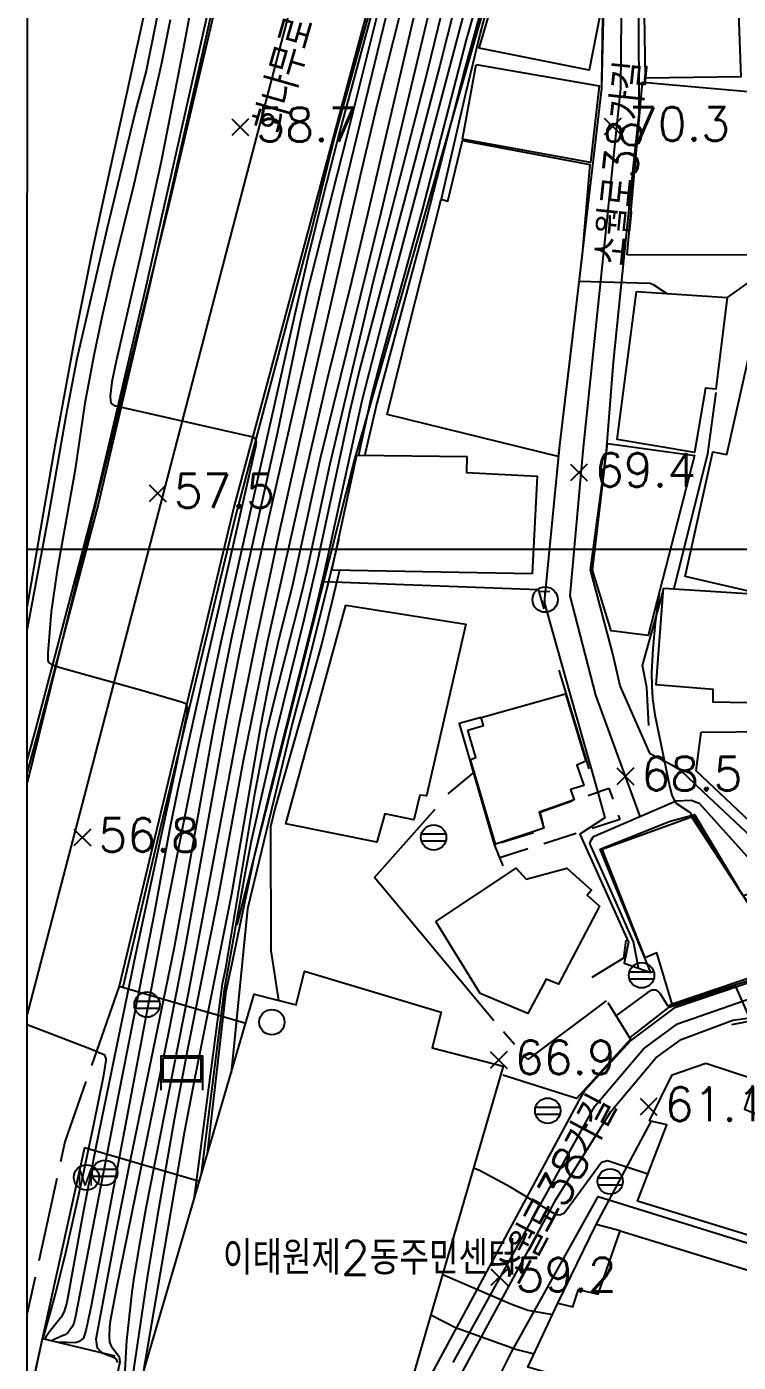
# Model space of a CAD drawing. Extents: x 199116 to 199565, y 548943 to 549516.
# Drawn here: x 199116.2 to 199158.4, y 549151.8 to 549231 of the extents above; entities that cross this region are included whole.
import ezdxf
from ezdxf.enums import TextEntityAlignment as Align

# ---------------------------------------------------------------- set-up
doc = ezdxf.new("R2010")
doc.units = 0
doc.header["$MEASUREMENT"] = 0
for name, pattern in [('ANYANG1', [11.5, 6, -1, 1, -1.5, 1, -1]), ('ANYANG2', [6, 5, -1]), ('ANYANG3', [3, 2, -1])]:
    doc.linetypes.add(name, pattern=pattern)
for name, color, linetype in [('A0013114', 1, 'CONTINUOUS'), ('A0013118', 1, 'CONTINUOUS'), ('A0023210', 7, 'CONTINUOUS'), ('A0033324', 1, 'ANYANG2'), ('B0014112', 7, 'CONTINUOUS'), ('B0014116', 7, 'ANYANG3'), ('B0014218', 7, 'CONTINUOUS'), ('B0024121', 7, 'CONTINUOUS'), ('B0024126', 7, 'ANYANG1'), ('C0226232', 7, 'CONTINUOUS'), ('C0236241', 7, 'CONTINUOUS'), ('C0403366', 7, 'CONTINUOUS'), ('C0513369', 1, 'CONTINUOUS'), ('F0017111', 30, 'CONTINUOUS'), ('F0017114', 7, 'CONTINUOUS'), ('F0027132', 7, 'CONTINUOUS'), ('F0027217', 7, 'CONTINUOUS'), ('F0047224', 7, 'CONTINUOUS'), ('H0017334', 7, 'CONTINUOUS'), ('H0037335', 7, 'CONTINUOUS'), ('H0049111', 7, 'CONTINUOUS'), ('H0049140', 7, 'CONTINUOUS')]:
    doc.layers.add(name, color=color, linetype=linetype)
doc.styles.add('GHS', font='ROMANS', dxfattribs={"bigfont": 'NGSW.shx'})
doc.styles.add('HIST', font='romans.shx', dxfattribs={"bigfont": 'ngsw.shx'})

# ---------------------------------------------------------------- blocks, each defined once
blk = doc.blocks.new('F0027217')
at = {"layer": 'F0027217'}
for points in [[(0.5, 0.5), (-0.5, -0.5)], [(-0.5, 0.5), (0.5, -0.5)]]:
    blk.add_lwpolyline(points, dxfattribs=at)
blk = doc.blocks.new('C0513369')
at = {"layer": 'C0513369'}
blk.add_circle((0, 0), 0.75, dxfattribs=at)
at = {"layer": 'C0513369', "style": 'GHS'}
blk.add_text('M', height=1, dxfattribs=at).set_placement((-0.582, -0.477))
blk = doc.blocks.new('C0226232')
at = {"layer": 'C0226232'}
for points in [[(-0.72, 0.211), (0.72, 0.211)], [(-0.722, -0.202), (0.722, -0.202)]]:
    blk.add_lwpolyline(points, dxfattribs=at)
blk.add_circle((0, 0), 0.75, dxfattribs=at)
blk = doc.blocks.new('C0403366')
at = {"layer": 'C0403366'}
for points in [[(1.209, -1.217), (1.209, 0.783), (-1.291, 0.783), (-1.291, -1.217)], [(1.111, 0.683), (-1.174, 0.683)], [(-1.174, 0.683), (-1.174, -0.617)], [(1.111, -0.618), (1.111, 0.683)], [(-1.291, -0.717), (1.209, -0.718)], [(-1.174, -0.617), (1.111, -0.618)]]:
    blk.add_lwpolyline(points, dxfattribs=at)
blk = doc.blocks.new('B0014218')
at = {"layer": 'B0014218'}
blk.add_circle((0, 0), 0.75, dxfattribs=at)
blk = doc.blocks.new('C0236241')
at = {"layer": 'C0236241'}
blk.add_circle((0, 0), 0.75, dxfattribs=at)
at = {"layer": 'C0236241', "style": 'GHS'}
blk.add_text('T', height=1, dxfattribs=at).set_placement((-0.362, -0.524))

msp = doc.modelspace()

# ---------------------------------------------------------------- linework, layer by layer
at = {"layer": 'A0013114', "flags": 128}
for points in [[(199116.259, 549300.738), (199123.548, 549294.207), (199141.546, 549278.478), (199142.86, 549276.837), (199143.439, 549274.279), (199143.629, 549271.181), (199143.612, 549268.706), (199143.557, 549266.677), (199143.427, 549264.823), (199143.209, 549263.185), (199142.728, 549260.401), (199137.978, 549237.879), (199128.513, 549202.556), (199121.704, 549174.095)], [(199116.258, 549291.243), (199123.51, 549281.56), (199126.571, 549277.33), (199130.56, 549270.81), (199133.34, 549262.7), (199133.09, 549256.8), (199131.55, 549249.89), (199129.258, 549240.105), (199124.66, 549220.48), (199120.75, 549204.488), (199117.99, 549193.2), (199116.246, 549186.145)], [(199176.99, 549149.04), (199177.5, 549154.17), (199175.48, 549169.36), (199168.724, 549172.108), (199163.46, 549174.25), (199163.88, 549175.12), (199161.334, 549180.858), (199156.29, 549185.61), (199154.95, 549186.9), (199154.47, 549187.16), (199153.15, 549187.86), (199151.376, 549191.884), (199150.94, 549193.78), (199149.62, 549198.77), (199150.56, 549205.8), (199150.978, 549211.079), (199152.16, 549222.72), (199152.5, 549225.8), (199152.45, 549238.31)], [(199150.513, 549237.958), (199150.269, 549227.295), (199148.403, 549211.439), (199147.78, 549206.15), (199146.86, 549196.85), (199148.452, 549191.215), (199150.026, 549185.643), (199150.47, 549184.07), (199148.98, 549183.1), (199151.87, 549176.7), (199151.61, 549175.44), (199153.183, 549174.906), (199150.189, 549182.206), (199154.28, 549183.85), (199155.78, 549184.26), (199158.37, 549179.89), (199160.319, 549176.989), (199161.147, 549175.01), (199154.539, 549172.783), (199152.018, 549170.893), (199149.258, 549167.89), (199148.916, 549167.314), (199139.233, 549149.311)], [(199119.636, 549164.515), (199116.242, 549149.122)]]:
    msp.add_lwpolyline(points, dxfattribs=at)
msp.add_lwpolyline([(199158.036, 549172.061), (199160.172, 549172.375), (199167.477, 549169.38), (199173.907, 549166.629), (199173.64, 549150.31), (199174.18, 549148.22), (199174.58, 549145.95), (199174.07, 549137.23), (199173.83, 549136.61), (199173.6, 549136.26), (199159.66, 549135.75), (199148.05, 549134.66), (199142.84, 549134.41), (199137.8, 549134.31), (199137.406, 549134.328), (199137.718, 549140.724), (199139.889, 549147.299), (199147.571, 549161.454), (199150.826, 549166.648), (199153.473, 549169.834), (199154.987, 549170.92)], close=True, dxfattribs=at)
at = {"layer": 'A0013118', "flags": 128}
for points in [[(199121.704, 549174.095), (199129.194, 549171.902)], [(199119.636, 549164.515), (199126.447, 549162.521)]]:
    msp.add_lwpolyline(points, dxfattribs=at)
at = {"layer": 'A0023210', "flags": 128}
for points in [[(199116.26, 549312.726), (199117.001, 549311.82), (199118.13, 549310.44), (199123.632, 549304.001), (199127.102, 549300.909), (199133.814, 549297.933), (199142.239, 549294.197), (199154.637, 549285.669), (199155.396, 549284.173), (199155.628, 549278.244), (199149.328, 549252.172), (199149.454, 549250.016), (199149.8, 549247.958), (199151.482, 549237.962), (199151.382, 549227.3), (199149.174, 549206.018), (199148.385, 549197.233), (199149.9, 549191.34), (199152.538, 549184.14)], [(199116.258, 549295.463), (199118.204, 549294.207), (199128.774, 549283.01), (199133.868, 549277.501), (199138.61, 549272.409), (199139.215, 549270.212), (199137.619, 549256.204), (199132.429, 549234.416), (199128.134, 549217.967), (199120.621, 549189.197), (199116.24, 549172.42)], [(199152.45, 549175.19), (199152.15, 549176.71), (199150.828, 549179.713), (199149.58, 549182.55), (199149.652, 549182.733), (199149.796, 549182.964), (199152.538, 549184.14), (199154.694, 549185.075), (199155.572, 549185.104), (199156.04, 549184.94), (199159.94, 549180.602), (199161.535, 549177.476), (199162.25, 549175.284), (199162.025, 549173.018)], [(199141.475, 549151.772), (199149.871, 549166.981), (199152.746, 549170.364), (199154.763, 549171.851), (199159.592, 549173.536), (199162.025, 549173.018), (199163.061, 549172.798), (199169.115, 549170.298), (199174.694, 549167.994), (199175.57, 549152.24), (199175.585, 549148.63)]]:
    msp.add_lwpolyline(points, dxfattribs=at)
at = {"layer": 'A0033324', "flags": 128}
msp.add_lwpolyline([(199121.704, 549174.095), (199119.897, 549168.914), (199118.482, 549164.853), (199117.284, 549159.422), (199116.243, 549154.698)], dxfattribs=at)
at = {"layer": 'B0014112', "flags": 128}
for points in [[(199152.86, 549227.91), (199152.68, 549240.57), (199159.04, 549240.68), (199159.11, 549237.04), (199156.12, 549236.93), (199156.13, 549232.24), (199158.35, 549232.3), (199158.51, 549227.99), (199152.86, 549227.91)], [(199146.11, 549240.22), (199149.44, 549239.36), (199148.93, 549237.56), (199149.36, 549237.36), (199147.96, 549232.2), (199150.17, 549231.61), (199149.53, 549228.39), (199143.02, 549229.69), (199146.11, 549240.22)], [(199142.84, 549228.72), (199150.13, 549227.46), (199149.62, 549222.92), (199142.03, 549224.3), (199142.84, 549228.72)], [(199151.78, 549217.43), (199152.7, 549227.68), (199160.72, 549226.97), (199160.08, 549217.91), (199159.46, 549218.02), (199159.44, 549217.41), (199151.78, 549217.43)], [(199149.58, 549222.79), (199149.11, 549217.48), (199147.7, 549205.49), (199137.56, 549207.97), (199138.89, 549213.33), (199140.77, 549220.74), (199141.17, 549220.63), (199142.03, 549224.21), (199149.58, 549222.79)], [(199152.33, 549215.27), (199157.71, 549214.92), (199157.03, 549209.47), (199156.43, 549209.53), (199155.78, 549205.73), (199151.19, 549206.5), (199152.33, 549215.27)], [(199159.26, 549212.63), (199163.46, 549211.5), (199164.29, 549211.77), (199166.45, 549207.34), (199164.23, 549197.07), (199159.92, 549197.92), (199159.75, 549197.32), (199155.22, 549198.38), (199156.86, 549205.77), (199157.68, 549205.61), (199159.26, 549212.63)], [(199150.617, 549206.256), (199155.77, 549205.54), (199153.03, 549194.87), (199150.83, 549195.15), (199149.74, 549198.74), (199150.617, 549206.256)], [(199142.34, 549189.27), (199143.28, 549189.53), (199143.13, 549190.02), (199148.13, 549191.42), (199149.33, 549187.42), (199148.81, 549187.18), (199149.21, 549185.99), (199148.43, 549185.75), (199148.65, 549185.14), (199146.57, 549184.41), (199146.85, 549183.45), (199143.99, 549182.51), (199142.51, 549187.53), (199142.82, 549187.65), (199142.34, 549189.27)], [(199156.16, 549189.15), (199164.41, 549189.22), (199163.992, 549182.58), (199160.45, 549182.53), (199155.88, 549186.86), (199156.16, 549189.15)], [(199156.45, 549169.53), (199159.33, 549168.57), (199158.73, 549166.79), (199161.7, 549165.59), (199159.39, 549159.19), (199152.39, 549161.35), (199154.14, 549165.87), (199153.1, 549166.11), (199154.44, 549168.82), (199156.45, 549169.53)], [(199151.36, 549159.58), (199163.11, 549155.97), (199161.62, 549150.9), (199161.08, 549151.06), (199159.82, 549147.89), (199151.12, 549150.61), (199151.01, 549150.03), (199145.9, 549151.51), (199147.68, 549155.29), (199148.57, 549155.08), (199148.91, 549156.11), (199150.07, 549155.82), (199151.36, 549159.58)]]:
    msp.add_lwpolyline(points, dxfattribs=at)
for points in [[(199146.163, 549198.536), (199134.298, 549198.754), (199135.772, 549205.571), (199142.279, 549205.489), (199142.267, 549204.533), (199146.457, 549204.328)], [(199153.931, 549197.682), (199164.118, 549197.035), (199163.934, 549190.779), (199156.871, 549190.924), (199156.872, 549191.68), (199153.502, 549191.943)], [(199135.12, 549196.67), (199142.22, 549195.55), (199139.9, 549185.36), (199139.504, 549185.415), (199139.146, 549183.95), (199137.438, 549184.301), (199136.95, 549182.62), (199131.57, 549183.71)], [(199154.442, 549173.025), (199153.549, 549176.065), (199152.853, 549175.76), (199150.304, 549182.201), (199155.586, 549184.127), (199160.253, 549176.997), (199160.92, 549175.206)], [(199140.449, 549177.929), (199145.214, 549181.089), (199145.797, 549180.42), (199148.202, 549181.087), (199149.68, 549179.783), (199149.406, 549179.471), (199150.141, 549178.823), (199147.722, 549174.198), (199146.995, 549174.494), (199145.898, 549172.463), (199143.077, 549173.652)], [(199135.068, 549137.086), (199120.291, 549141.498), (199129.693, 549173.607), (199132.182, 549172.983), (199132.681, 549174.971), (199140.771, 549172.544), (199140.227, 549170.43), (199144.448, 549169.345)]]:
    msp.add_lwpolyline(points, close=True, dxfattribs=at)
at = {"layer": 'B0014116', "flags": 128}
msp.add_lwpolyline([(199146.635, 549184.407), (199150.703, 549185.823), (199151.349, 549183.957), (199144.237, 549181.686), (199143.934, 549182.468), (199146.88, 549183.401)], close=True, dxfattribs=at)
at = {"layer": 'B0024121', "flags": 128}
for points in [[(199132.41, 549263.01), (199132.45, 549262.78), (199132.43, 549260.73), (199132.23, 549257.02), (199131.99, 549254.81), (199131.08, 549250.68), (199129.54, 549243.4), (199126.64, 549230.45), (199123.24, 549215.37), (199120.26, 549202.68), (199116.73, 549189.32), (199116.246, 549187.517)], [(199148.43, 549243.88), (199150.464, 549237.952), (199150.387, 549234.315), (199150.322, 549231.565), (199150.27, 549227.6)], [(199161.61, 549217.69), (199157.71, 549214.91)], [(199157.04, 549209.28), (199156.55, 549205.65), (199154.546, 549197.643)], [(199133.818, 549198.076), (199146.51, 549197.6), (199146.85, 549196.46)], [(199153.065, 549189.535), (199152.94, 549191.79), (199152.7, 549193.09), (199153.916, 549197.483)], [(199147.74, 549192.82), (199149.51, 549186.97)], [(199143.13, 549190.02), (199141.83, 549189.66), (199143.91, 549182.49), (199144.41, 549181.21)], [(199141.189, 549185.495), (199142.68, 549186.729)], [(199143.893, 549172.038), (199136.826, 549180.53), (199140.413, 549184.573)], [(199151.7, 549176.82), (199151.56, 549175.75), (199149.7, 549174.59)], [(199157.99, 549171.807), (199160.111, 549172.231), (199173.761, 549166.565), (199173.707, 549155.396)], [(199151.36, 549159.58), (199149.95, 549159.95), (199153.2, 549166.07)], [(199142.48, 549147.48), (199144.93, 549152.39), (199150.069, 549161.622), (199160.361, 549158.411), (199163.466, 549156.577), (199172.859, 549150.637)], [(199147.68, 549155.29), (199149.95, 549159.95)], [(199116.242, 549148.895), (199117.15, 549153.2), (199121.431, 549152.173)]]:
    msp.add_lwpolyline(points, dxfattribs=at)
at = {"layer": 'B0024126', "flags": 128}
msp.add_lwpolyline([(199150.542, 549173.221), (199145.892, 549169.729), (199143.893, 549172.038)], dxfattribs=at)
at = {"layer": 'F0017111', "flags": 128}
for points, elevation in [([(199152.951, 549253.745), (199152.03, 549250.9), (199151.63, 549249.44), (199151.52, 549249.17), (199151.42, 549249.03), (199151.05, 549248.69), (199150.89, 549248.59), (199150.58, 549248.46), (199150.21, 549248.37), (199149.58, 549248.29), (199147.91, 549248.16), (199147.5, 549248.09), (199147.4, 549247.97), (199147.28, 549247.66), (199147.1, 549247.04), (199146.524, 549244.63), (199146.29, 549243.65), (199145.72, 549241.44), (199142.16, 549228.47), (199139.87, 549219.52), (199136.96, 549208.65), (199136.27, 549205.69), (199136.244, 549205.565)], 69), ([(199145.122, 549252.645), (199144.3, 549249.58), (199144.34, 549249.45), (199146.52, 549248.27), (199146.81, 549248.14), (199147.04, 549248.02), (199147.06, 549247.8), (199146.91, 549246.85), (199146.67, 549245.85), (199146.602, 549245.61), (199146.324, 549244.622), (199146.27, 549244.43), (199145.24, 549240.89), (199144.28, 549237.37), (199142.24, 549230.19), (199139.67, 549220.17), (199137.22, 549211.29), (199136.67, 549209.18), (199135.861, 549205.57)], 68), ([(199126.928, 549164.162), (199128.04, 549173.793), (199128.42, 549175.62), (199129.74, 549181.89), (199130.75, 549186.12), (199133.16, 549195.7), (199133.85, 549198.63), (199136.09, 549208.81), (199137.29, 549213.5), (199143.45, 549236.79), (199144.42, 549240.61), (199145.381, 549244.774), (199145.603, 549245.77), (199145.72, 549246.4), (199145.74, 549246.72), (199145.66, 549247.16), (199145.48, 549247.65), (199145.39, 549247.8), (199144.24, 549249.45), (199144.24, 549249.557)], 67), ([(199144.078, 549248.99), (199144.3, 549247.84), (199144.41, 549246.48), (199144.427, 549245.959), (199144.46, 549244.922), (199144.43, 549244.37), (199144.27, 549243.47), (199142.95, 549237.76), (199141.9, 549233.45), (199140.69, 549228.66), (199139.29, 549223.31), (199135.95, 549210.71), (199135.35, 549208.2), (199133.43, 549199.2), (199132.66, 549195.89), (199130.96, 549189), (199129.51, 549182.68), (199129.15, 549180.83), (199127.92, 549173.86), (199126.533, 549162.814)], 66), ([(199141.842, 549246.852), (199141.83, 549246.77), (199141.46, 549244.82), (199139.67, 549237.19), (199138.9, 549233.98), (199136.96, 549226.29), (199136.03, 549222.38), (199133.22, 549210.17), (199131.16, 549200.91), (199129.77, 549194.45), (199128.76, 549189.47), (199125.77, 549173.55), (199123.28, 549160.92), (199122.87, 549158.67), (199122.57, 549156.79), (199122.45, 549155.94), (199122.13, 549153.08), (199122.027, 549151.318), (199121.467, 549145.513)], 62), ([(199142.651, 549246.682), (199142.27, 549244.94), (199136.41, 549219.84), (199135.46, 549215.86), (199134.01, 549210.07), (199132.64, 549204.11), (199130.49, 549194.53), (199129.03, 549187.45), (199127.55, 549179.38), (199125.75, 549170.33), (199124.96, 549166.17), (199123.96, 549160.51), (199123.36, 549156.81), (199121.886, 549146.945)], 63), ([(199143.285, 549246.548), (199143.22, 549246.04), (199142.9, 549243.6), (199142.62, 549242.26), (199140.79, 549234.96), (199137.2, 549219.93), (199133.6, 549205.36), (199131.94, 549197.77), (199131.16, 549194.67), (199130.6, 549192.24), (199130.08, 549189.59), (199128.34, 549179.54), (199126.17, 549168.68), (199125.54, 549165.39), (199123.091, 549151.061)], 64), ([(199127.23, 549239), (199125.51, 549229.74), (199124.19, 549222.98), (199123.02, 549217.66), (199121.51, 549211.13), (199121.26, 549209.92), (199121.17, 549209.06), (199121.19, 549208.78), (199121.23, 549208.62), (199121.4, 549208.51), (199129.52, 549206.68), (199129.67, 549206.64), (199129.77, 549206.51), (199129.8, 549206.38), (199129.79, 549206.14), (199126.79, 549193), (199125.15, 549185.66), (199124.7, 549183.45), (199123.72, 549178.18), (199121.61, 549167.47), (199119.11, 549154.52), (199119, 549154.08), (199118.9, 549153.87), (199118.65, 549153.53), (199118.47, 549153.41), (199117.74, 549153.1), (199117.691, 549153.07)], 58), ([(199137.64, 549235.48), (199134.79, 549224.87), (199133.78, 549220.93), (199132.87, 549217.26), (199132.08, 549213.85), (199127.71, 549194.48), (199126.43, 549188.46), (199125.56, 549184.08), (199124.37, 549178), (199120.04, 549155.13), (199119.75, 549153.75), (199119.59, 549153.21), (199119.33, 549153.02), (199119.08, 549152.95), (199118.064, 549152.981)], 59), ([(199124.42, 549233.95), (199123.29, 549228.35), (199122.7, 549226.14), (199122.12, 549223.78), (199120.96, 549218.95), (199119.19, 549211.28), (199118.53, 549207.88), (199117.49, 549201.88), (199116.247, 549195.266)], 56), ([(199137.68, 549232.35), (199134.88, 549220.81), (199130.8, 549202.92), (199129.66, 549197.83), (199128.85, 549193.97), (199128.04, 549189.85), (199125.56, 549176.21), (199124.66, 549171.54), (199121.53, 549156.2), (199121.17, 549154.23), (199121.13, 549153.87), (199121.1, 549153.32), (199121.13, 549152.98), (199121.23, 549152.74), (199121.69, 549152.14), (199121.74, 549151.81), (199119.807, 549142.524), (199119.767, 549142.242), (199119.834, 549142.082), (199120.402, 549141.875)], 61), ([(199124.72, 549231.38), (199124.19, 549228.7), (199122.56, 549221.61), (199121.32, 549216.59), (199120.68, 549213.82), (199120.21, 549211.58), (199119.67, 549208.65), (199119.06, 549204.6), (199118.02, 549198.74), (199117.67, 549196.28), (199117.46, 549193.82), (199117.46, 549193.42), (199117.51, 549193.28), (199117.69, 549193.16), (199118.21, 549192.98), (199123.09, 549191.62), (199125.45, 549190.92), (199125.64, 549190.84), (199125.67, 549190.76), (199125.73, 549190.58), (199125.71, 549190.25), (199125.02, 549186.88), (199122.67, 549175.96), (199121.39, 549169.83), (199120.32, 549164.55), (199119.55, 549160.58), (199118.59, 549155.33), (199118.43, 549154.8), (199118.26, 549154.46), (199117.55, 549153.57), (199117.36, 549153.27), (199117.32, 549153.159)], 57), ([(199134.697, 549200.6), (199134.12, 549198.16), (199132.79, 549192.83), (199131.94, 549189.64), (199129.3, 549178.68), (199128.32, 549168.919)], 68), ([(199134.748, 549198.746), (199134.28, 549196.77), (199133.69, 549194.42), (199132.97, 549191.8), (199130.92, 549184.59), (199130.65, 549183.53), (199130.672, 549176.199), (199131.142, 549173.243)], 69), ([(199151.937, 549171.03), (199154.264, 549172.849), (199158.12, 549174.091), (199158.194, 549174.06), (199158.956, 549172.364)], 64), ([(199116.245, 549171.818), (199120.05, 549170.36), (199120.65, 549170.1), (199120.81, 549170.03), (199120.9, 549169.8), (199120.91, 549169.67), (199120.75, 549168.7), (199120.2, 549165.97), (199119.47, 549162.5), (199118.48, 549158.11), (199117.93, 549155.9), (199117.181, 549153.193)], 56), ([(199140.859, 549157.003), (199144.886, 549155.258), (199145.894, 549154.888), (199147.362, 549154.614)], 59), ([(199140.159, 549154.594), (199141.623, 549153.843), (199145.241, 549152.55), (199146.266, 549152.288)], 58)]:
    msp.add_lwpolyline(points, dxfattribs=dict(at, elevation=elevation))
at = {"layer": 'F0017114', "flags": 128}
for points, elevation in [([(199152.851, 549253.103), (199152.78, 549252.95), (199152.44, 549252.03), (199151.99, 549250.52), (199151.54, 549248.45), (199151.48, 549248.32), (199151.23, 549248.18), (199151.02, 549248.14), (199148.87, 549248.07), (199147.89, 549248), (199147.55, 549247.92), (199147.46, 549247.75), (199147.12, 549246.48), (199146.5, 549243.61), (199146.05, 549241.65), (199145.46, 549239.38), (199143.94, 549233.87), (199143.08, 549230.58), (199142.18, 549226.91), (199140.77, 549220.74)], 70), ([(199126.131, 549161.442), (199127.81, 549174.22), (199128.01, 549175.16), (199129.75, 549185.59), (199130.45, 549189.18), (199130.91, 549191.14), (199132.5, 549197.32), (199132.83, 549198.72), (199134.19, 549205.05), (199136.78, 549215.97), (199139.93, 549228.22), (199141.46, 549234.48), (199143.59, 549243.71), (199143.74, 549244.8), (199143.757, 549245.034), (199143.831, 549246.055), (199143.95, 549247.68), (199143.932, 549248.479)], 65), ([(199121.61, 549151.78), (199121.53, 549151.97), (199121.46, 549152.03), (199120.75, 549152.32), (199120.57, 549152.46), (199120.44, 549152.6), (199120.39, 549152.72), (199120.34, 549153.18), (199121.56, 549159.71), (199122.27, 549163.3), (199124.95, 549176.29), (199125.51, 549179.31), (199127.24, 549189.09), (199127.75, 549191.74), (199128.37, 549194.78), (199131.09, 549206.94), (199132.41, 549213.34), (199132.85, 549215.27), (199135.14, 549224.26), (199139.62, 549242.22)], 60), ([(199116.247, 549196.527), (199117.9, 549206.12), (199119.13, 549212.78), (199120.12, 549217.69), (199120.73, 549220.52), (199123.58, 549233.49)], 55), ([(199148.921, 549215.874), (199153.15, 549215.75), (199153.32, 549215.69), (199154.136, 549215.152)], 70), ([(199153.67, 549197.35), (199153.44, 549195.62), (199153.3, 549194.09), (199153.23, 549192.68), (199153.24, 549191.87), (199153.28, 549191.13), (199153.43, 549190.17), (199154.31, 549185.86), (199154.43, 549185.4), (199154.56, 549185.11), (199154.71, 549184.91), (199155.39, 549184.46), (199155.56, 549184.32), (199155.71, 549184.13), (199157.802, 549180.812), (199158.407, 549179.822), (199158.655, 549179.451), (199159.04, 549179.57), (199161.488, 549180.548)], 70), ([(199175.754, 549169.319), (199175.68, 549169.43), (199173.69, 549170.31), (199170.97, 549171.31), (199168.1, 549172.4), (199163.66, 549174.34), (199163.45, 549174.42), (199162.68, 549175.78), (199162.58, 549175.82), (199160.69, 549174.93), (199154.24, 549172.92), (199154.19, 549172.93), (199153.73, 549173.66), (199153.6, 549173.79), (199153.48, 549173.85), (199153.24, 549173.85), (199152.97, 549173.69), (199151.121, 549172.336)], 65), ([(199153.006, 549162.941), (199150.61, 549163.74), (199150.27, 549163.64), (199148.158, 549160.743), (199148.03, 549160.611), (199147.895, 549160.55), (199147.802, 549160.52), (199147.645, 549160.534), (199147.38, 549160.642), (199144.881, 549162.176), (199143.035, 549163.162), (199142.692, 549163.305)], 60)]:
    msp.add_lwpolyline(points, dxfattribs=dict(at, elevation=elevation))
at = {"layer": 'F0047224', "flags": 128}
for points in [[(199119.75, 549285.49), (199124.1, 549279.65), (199126.33, 549276.39), (199129.06, 549271.51), (199130.22, 549269.04), (199132.49, 549263.57), (199132.69, 549262.96), (199132.78, 549257.7), (199132.19, 549254.81), (199131.28, 549250.64), (199129.74, 549243.36), (199126.84, 549230.41), (199123.43, 549215.33), (199120.45, 549202.63), (199116.92, 549189.27), (199116.246, 549186.766)], [(199143.771, 549277.825), (199144.755, 549271.943), (199144.972, 549268.49), (199144.87, 549265.777), (199144.327, 549261.797), (199140.831, 549248.871), (199140.13, 549245.06), (199139.93, 549244.14), (199134.45, 549224.44), (199133.12, 549219.07), (199128.6, 549202.05), (199124.136, 549183.502), (199121.92, 549174.032)], [(199147.8, 549262.43), (199145.8, 549254.84), (199144.26, 549249.26), (199147.3, 549248), (199145.89, 549241.25), (199144.21, 549235.27), (199135.615, 549205.257), (199128.668, 549177.703)], [(199150.629, 549173.123), (199151.991, 549170.944), (199148.776, 549167.422), (199144.422, 549168.803)]]:
    msp.add_lwpolyline(points, dxfattribs=at)
at = {"layer": 'H0017334', "flags": 128}
msp.add_lwpolyline([(199116.28, 549498.61), (199558.14, 549498.57), (199558.11, 548943.63), (199116.22, 548943.67)], close=True, dxfattribs=at)
at = {"layer": 'H0037335', "flags": 128}
msp.add_lwpolyline([(199116.248, 549200), (199558.124, 549200)], dxfattribs=at)

# ---------------------------------------------------------------- block references
at = {"layer": 'B0014218'}
msp.add_blockref('B0014218', (199130.741, 549171.95), dxfattribs=at)
at = {"layer": 'C0226232'}
for p in [(199140.321, 549182.902), (199152.64, 549174.73), (199123.345, 549172.991), (199147.079, 549166.702), (199120.842, 549163.021), (199150.78, 549162.51)]:
    msp.add_blockref('C0226232', p, dxfattribs=at)
at = {"layer": 'C0236241'}
msp.add_blockref('C0236241', (199146.922, 549197), dxfattribs=at)
at = {"layer": 'C0403366'}
msp.add_blockref('C0403366', (199125.449, 549169.144), dxfattribs=at)
at = {"layer": 'C0513369'}
msp.add_blockref('C0513369', (199119.758, 549162.748), dxfattribs=at)
at = {"layer": 'F0027217'}
for p in [(199128.86, 549225.01, 58.66), (199150.93, 549225.05, 70.31), (199148.92, 549204.54, 69.35), (199123.98, 549203.3, 57.51), (199151.67, 549186.53, 68.51), (199119.51, 549182.9, 56.82), (199144.17, 549169.71, 66.86), (199153.05, 549166.94, 61.1), (199144.217, 549156.834, 59.163)]:
    msp.add_blockref('F0027217', p, dxfattribs=at)

# ---------------------------------------------------------------- texts
at = {"layer": 'F0027132', "style": 'HIST'}
for s, p in [('58.7', (199129.81, 549224.16)), ('70.3', (199151.88, 549224.2)), ('69.4', (199149.87, 549203.69)), ('57.5', (199124.93, 549202.45)), ('68.5', (199152.62, 549185.68)), ('56.8', (199120.46, 549182.05)), ('66.9', (199145.12, 549168.86)), ('61.1', (199154, 549166.09)), ('59.2', (199145.167, 549155.984))]:
    msp.add_text(s, height=2, dxfattribs=at).set_placement(p)
at = {"layer": 'H0049111', "style": 'HIST'}
for s, rotation, p in [('회나무로13길', 74, (199134.844, 549236.158)), ('소월로38가길', 84, (199153.053, 549228.82)), ('소월로38가길', 62, (199151.33, 549166.949))]:
    msp.add_text(s, height=2, rotation=rotation, dxfattribs=at).set_placement(p, align=Align.RIGHT)
at = {"layer": 'H0049140', "style": 'HIST'}
msp.add_text('이태원제2동주민센터', height=2, dxfattribs=at).set_placement((199127.839, 549156.983))

doc.saveas('drawing.dxf')
